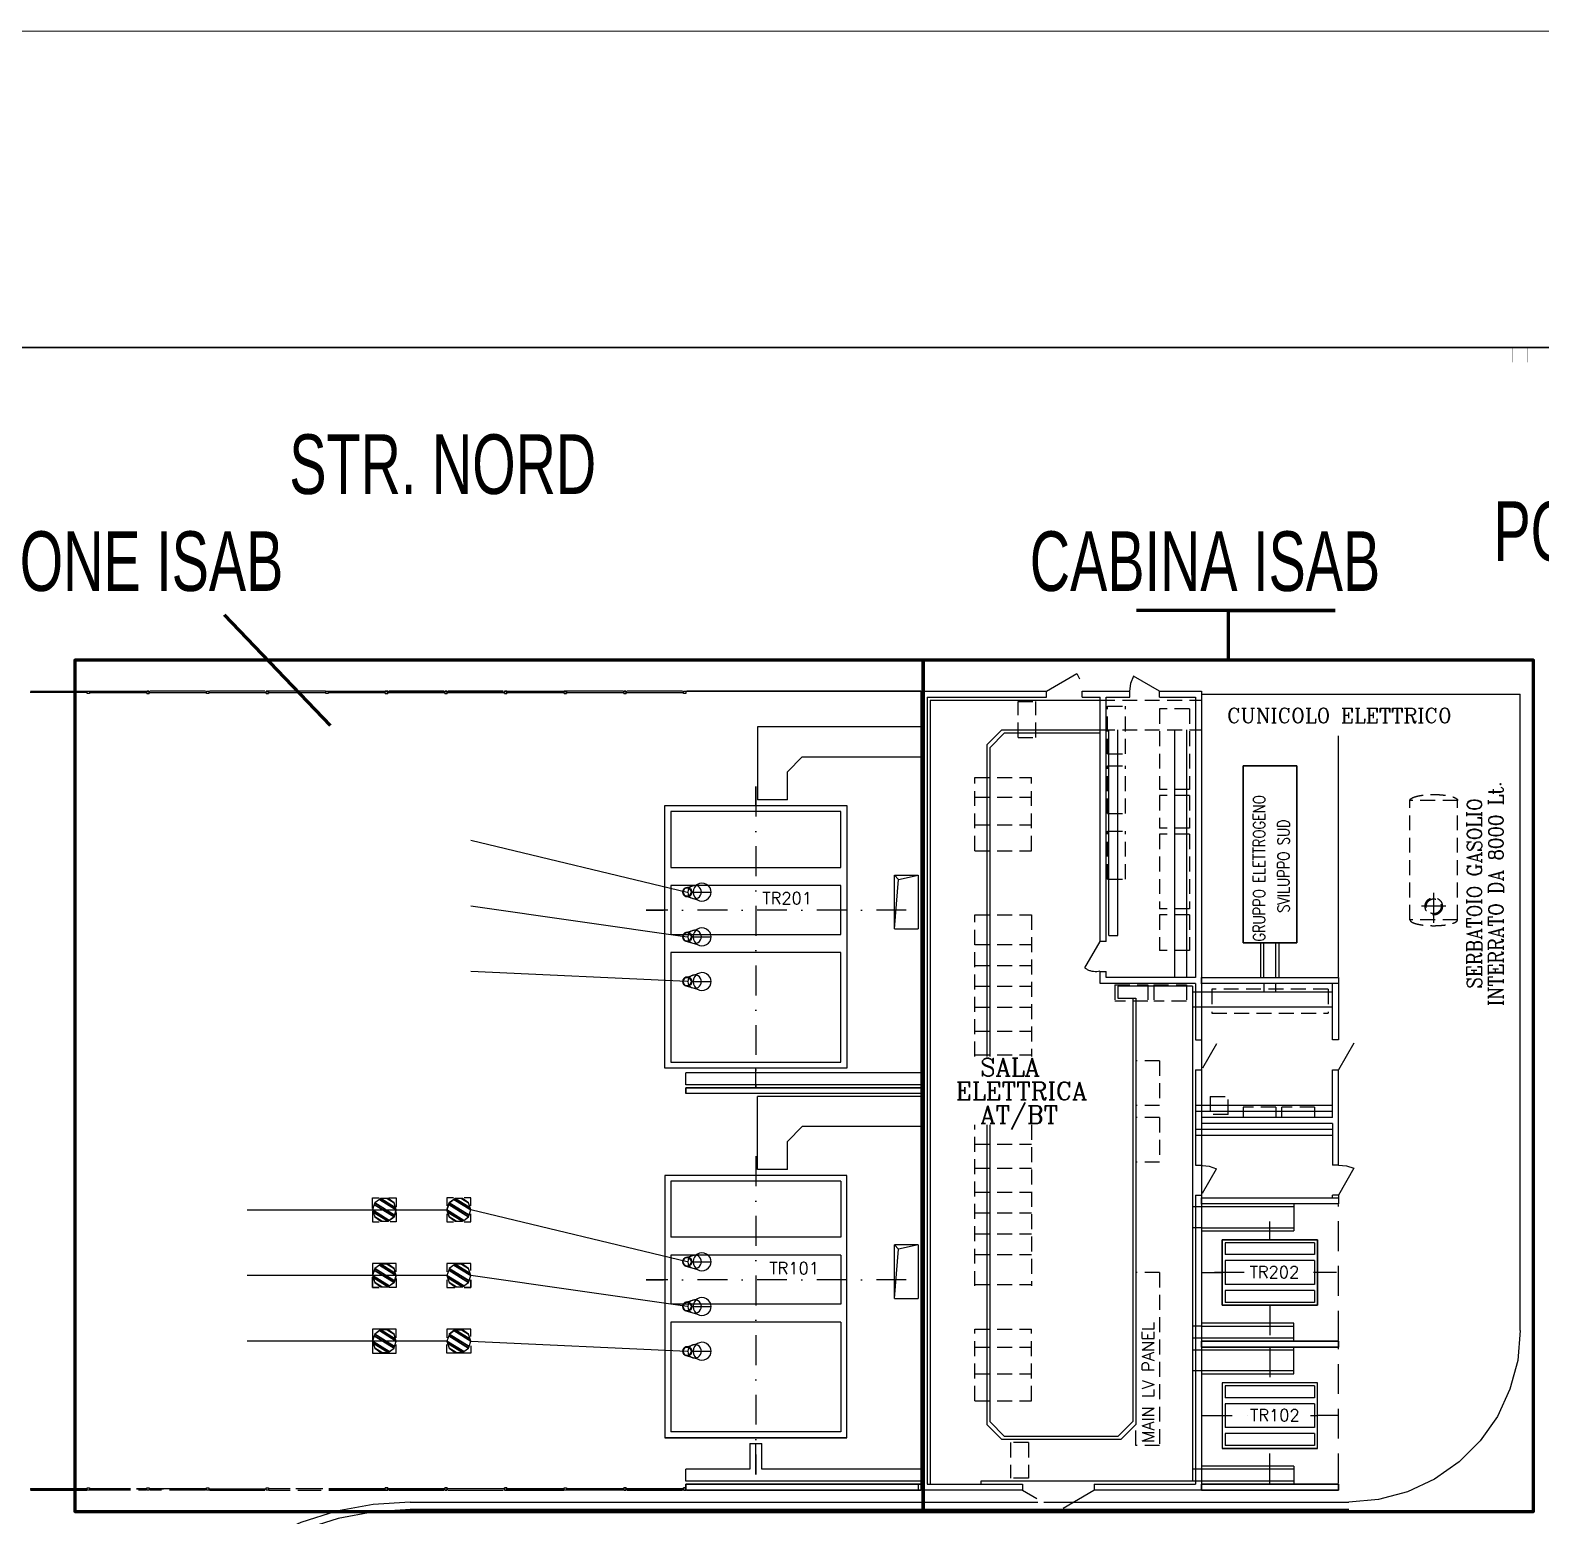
# Model space of a CAD drawing. Extents: x -57244 to 324435, y 15553 to 159369.
# Drawn here: x 49579 to 100261, y 109538 to 159369 of the extents above; entities that cross this region are included whole.
import ezdxf

# ---------------------------------------------------------------- set-up
doc = ezdxf.new("R2010")
doc.units = 0
doc.header["$LTSCALE"] = 2000
doc.header["$MEASUREMENT"] = 0
for name, pattern in [('DASHDOT', [1, 0.5, -0.25, 0, -0.25]), ('DASHED', [0.75, 0.5, -0.25]), ('HIDDEN', [0.375, 0.25, -0.125])]:
    doc.linetypes.add(name, pattern=pattern)
doc.layers.add('AREE PDL', color=7, linetype='CONTINUOUS', lineweight=100)
doc.layers.add('BASE', color=253, linetype='CONTINUOUS')
doc.layers.add('SCRITTE', color=7, linetype='CONTINUOUS')
doc.styles.add('ROMANC', font='ROMANC', dxfattribs={"height": 0.2})
doc.styles.add('TXT', font='TXT', dxfattribs={"height": 0.2})

msp = doc.modelspace()

# ---------------------------------------------------------------- linework, layer by layer
at = {"layer": 'AREE PDL'}
for p, q in [((93362, 139903), (86692, 139903)), ((89778, 138236), (89778, 139903)), ((89778, 139903), (93362, 139903)), ((56085, 139758), (59645, 136050))]:
    msp.add_line(p, q, dxfattribs=at)
at = {"layer": 'AREE PDL', "linetype": 'Continuous', "const_width": 50}
msp.add_lwpolyline([(18882, 148724), (183777, 148724)], dxfattribs=at)
at = {"layer": 'AREE PDL'}
for points in [[(79541, 109679), (79541, 138236), (51080, 138236), (51080, 109679)], [(79541, 138236), (79541, 109679), (100016, 109679), (100016, 138236)]]:
    msp.add_lwpolyline(points, close=True, dxfattribs=at)
at = {"layer": 'BASE', "linetype": 'Continuous'}
for p, q in [((324435, 159253), (-57013, 159369)), ((83680, 137202), (84699, 137791)), ((84699, 137791), (84780, 137609)), ((87466, 137202), (86595, 137705)), ((51493, 137158), (49573, 137158)), ((49586, 137198), (51484, 137198)), ((51484, 137158), (49586, 137158)), ((53493, 137158), (51573, 137158)), ((51575, 137198), (53473, 137198)), ((51575, 137158), (53473, 137158)), ((53573, 137158), (55493, 137158)), ((55462, 137198), (53609, 137198)), ((53609, 137158), (55462, 137158)), ((55573, 137158), (57493, 137158)), ((57450, 137198), (55597, 137198)), ((55597, 137158), (57450, 137158)), ((57573, 137158), (59493, 137158)), ((59484, 137198), (57586, 137198)), ((57586, 137158), (59484, 137158)), ((59573, 137158), (61493, 137158)), ((59574, 137198), (61473, 137198)), ((61473, 137158), (59574, 137158)), ((63493, 137158), (61573, 137158)), ((63461, 137198), (61608, 137198)), ((61608, 137158), (63461, 137158)), ((63573, 137158), (65493, 137158)), ((65450, 137198), (63597, 137198)), ((65450, 137158), (63597, 137158)), ((67493, 137158), (65573, 137158)), ((65585, 137198), (67484, 137198)), ((65585, 137158), (67484, 137158)), ((67573, 137158), (69493, 137158)), ((69472, 137198), (67574, 137198)), ((67574, 137158), (69472, 137158)), ((69573, 137158), (71493, 137158)), ((71461, 137198), (69608, 137198)), ((69608, 137158), (71461, 137158)), ((79461, 137198), (71596, 137198)), ((71596, 137198), (79461, 137198)), ((79473, 136998), (79473, 123898)), ((79673, 136998), (79673, 110598)), ((79673, 136998), (83672, 136998)), ((79773, 136898), (85473, 136898)), ((79773, 136898), (79773, 110608)), ((83672, 136998), (83672, 137198)), ((84873, 137198), (86455, 137198)), ((84873, 136998), (84873, 137198)), ((84873, 136998), (85473, 136998)), ((85473, 128798), (85473, 136998)), ((85673, 136998), (86473, 136998)), ((85673, 128798), (85673, 136998)), ((86473, 136998), (86473, 137198)), ((87473, 136998), (87473, 137198)), ((87473, 136998), (88673, 136998)), ((88673, 136998), (88673, 127598)), ((88906, 137098), (99573, 137098)), ((99573, 115748), (99573, 137098)), ((79461, 135998), (73983, 135998)), ((73983, 135998), (73983, 133558)), ((82173, 135898), (81673, 135398)), ((82173, 135898), (85473, 135898)), ((85773, 128998), (85773, 135898)), ((86073, 128998), (86073, 135898)), ((87973, 135898), (87973, 127598)), ((88373, 135898), (88373, 127598)), ((81673, 135398), (81673, 124945)), ((82273, 135798), (81773, 135298)), ((82273, 135798), (85473, 135798)), ((93473, 127620), (93473, 135698)), ((75483, 134998), (74983, 134498)), ((75483, 134998), (79461, 134998)), ((81773, 135298), (81773, 124945)), ((74983, 133558), (74983, 134498)), ((74983, 133558), (73983, 133558)), ((76773, 133158), (71073, 133158)), ((71073, 133158), (71073, 131283)), ((71073, 133158), (71073, 131283)), ((76773, 131283), (76773, 133158)), ((64365, 132197), (71623, 130458)), ((71073, 131283), (76773, 131283)), ((78714, 130886), (78573, 131028)), ((78573, 131028), (79373, 131028)), ((78573, 129228), (78573, 131028)), ((78573, 129228), (78714, 130886)), ((78714, 130886), (79373, 131028)), ((79373, 131028), (79373, 129228)), ((76773, 130683), (71073, 130683)), ((71073, 130683), (71073, 129033)), ((71073, 130683), (71073, 129033)), ((76773, 129033), (76773, 130683)), ((64365, 129997), (71623, 128958)), ((71073, 129033), (76773, 129033)), ((78573, 129228), (79373, 129228)), ((84964, 127917), (85473, 128798)), ((85673, 128798), (85473, 128798)), ((85773, 128998), (86073, 128998)), ((90873, 127620), (90873, 128755)), ((90973, 127620), (90973, 128755)), ((91373, 127620), (91373, 128755)), ((91473, 128755), (91473, 127620)), ((76773, 128433), (71073, 128433)), ((71073, 128433), (71073, 124758)), ((71073, 128433), (71073, 124758)), ((76773, 124758), (76773, 128433)), ((71623, 127458), (64365, 127798)), ((85473, 127798), (85673, 127798)), ((85473, 127398), (85473, 127798)), ((85673, 127598), (85673, 127798)), ((88673, 127398), (85474, 127398)), ((88673, 127598), (85673, 127598)), ((86073, 127298), (86073, 126898)), ((88573, 127298), (86073, 127298)), ((88573, 127298), (88573, 110698)), ((88673, 127398), (88673, 125498)), ((88873, 127598), (88873, 127398)), ((93273, 125498), (93273, 127395)), ((93473, 127395), (93473, 125498)), ((86073, 126898), (86673, 126898)), ((86573, 126898), (86573, 112698)), ((86673, 126898), (86673, 112598)), ((93273, 127098), (88906, 127098)), ((93273, 126598), (88906, 126598)), ((88673, 125498), (88873, 125498)), ((89376, 125369), (88906, 124556)), ((93473, 125498), (93273, 125498)), ((93991, 125396), (93473, 124498)), ((71073, 124758), (76773, 124758)), ((79461, 124398), (71573, 124398)), ((71573, 123998), (71573, 124398)), ((71573, 123998), (71573, 124398)), ((88673, 124498), (88673, 121298)), ((88673, 124498), (88873, 124498)), ((93273, 122898), (93273, 124498)), ((93273, 124498), (93473, 124498)), ((93473, 121298), (93473, 124498)), ((79461, 123998), (71573, 123998)), ((79461, 123898), (71573, 123898)), ((71573, 123898), (71573, 123698)), ((71573, 123898), (71573, 123698)), ((79461, 123698), (71573, 123698)), ((79473, 123698), (79473, 110598)), ((79461, 123598), (73983, 123598)), ((73983, 121158), (73983, 123598)), ((93273, 123298), (88906, 123298)), ((81673, 122654), (81673, 112598)), ((81773, 122654), (81773, 112698)), ((93273, 123098), (88906, 123098)), ((93273, 122898), (88906, 122898)), ((93273, 122698), (88906, 122698)), ((93273, 122698), (93273, 121298)), ((75483, 122598), (74983, 122098)), ((79461, 122598), (75483, 122598)), ((93273, 122498), (88906, 122498)), ((93273, 122298), (88906, 122298)), ((74983, 121158), (74983, 122098)), ((74983, 121158), (73983, 121158)), ((88673, 121298), (88873, 121298)), ((88906, 120356), (89381, 121178)), ((93473, 121298), (93273, 121298)), ((93993, 121198), (93473, 120298)), ((76973, 120958), (70873, 120958)), ((70873, 120958), (70873, 112158)), ((70873, 120958), (70873, 112158)), ((76773, 120758), (71073, 120758)), ((71073, 120758), (71073, 118883)), ((71073, 120758), (71073, 118883)), ((76773, 120758), (76773, 118883)), ((88673, 120298), (88873, 120298)), ((88673, 120298), (88673, 110598)), ((88873, 120198), (88873, 119998)), ((93473, 120298), (93273, 120298)), ((93273, 120208), (93273, 120298)), ((56861, 119798), (63561, 119798)), ((64285, 119563), (64361, 119798)), ((71623, 118058), (64365, 119797)), ((91973, 119898), (88906, 119898)), ((91973, 119982), (91973, 119098)), ((88906, 119198), (91973, 119198)), ((76773, 118883), (71073, 118883)), ((78573, 118628), (78714, 118486)), ((79373, 118628), (78573, 118628)), ((78573, 116828), (78573, 118628)), ((79373, 118628), (78714, 118486)), ((79373, 118628), (79373, 116828)), ((88906, 119098), (91973, 119098)), ((92773, 118798), (89573, 118798)), ((89573, 118798), (89573, 116598)), ((92673, 118698), (89673, 118698)), ((89673, 118698), (89673, 118298)), ((92673, 118698), (92673, 118298)), ((76773, 118283), (71073, 118283)), ((71073, 118283), (71073, 116633)), ((71073, 118283), (71073, 116633)), ((76773, 118283), (76773, 116633)), ((78573, 116828), (78714, 118486)), ((92673, 118298), (89673, 118298)), ((92673, 118098), (89673, 118098)), ((89673, 118098), (89673, 117298)), ((92673, 118098), (92673, 117298)), ((63561, 117598), (56861, 117598)), ((71623, 116558), (64365, 117597)), ((61138, 117363), (61338, 117217)), ((92673, 117298), (89673, 117298)), ((92673, 117098), (89673, 117098)), ((89673, 117098), (89673, 116698)), ((92673, 117098), (92673, 116698)), ((76773, 116633), (71073, 116633)), ((78573, 116828), (79373, 116828)), ((92773, 116598), (89573, 116598)), ((92673, 116698), (89673, 116698)), ((61338, 115778), (61138, 115633)), ((61785, 115633), (61585, 115778)), ((76773, 116033), (71073, 116033)), ((71073, 116033), (71073, 112358)), ((71073, 116033), (71073, 112358)), ((76773, 116033), (76773, 112358)), ((91973, 115998), (88906, 115998)), ((88906, 115898), (91973, 115898)), ((91973, 115418), (91973, 115998)), ((63561, 115398), (56861, 115398)), ((61585, 115017), (61785, 115163)), ((63638, 115163), (63838, 115017)), ((64365, 115398), (71623, 115058)), ((88873, 115398), (88873, 115198)), ((91973, 115498), (88906, 115498)), ((91973, 115098), (88906, 115098)), ((91973, 114298), (91973, 115192)), ((91973, 114398), (88906, 114398)), ((88906, 114298), (91973, 114298)), ((92773, 113998), (89573, 113998)), ((89573, 113998), (89573, 111798)), ((92673, 113898), (89673, 113898)), ((89673, 113898), (89673, 113498)), ((92673, 113898), (92673, 113498)), ((92673, 113498), (89673, 113498)), ((92673, 113298), (89673, 113298)), ((89673, 113298), (89673, 112498)), ((92673, 113298), (92673, 112498)), ((81673, 112598), (82173, 112098)), ((81773, 112698), (82273, 112198)), ((86573, 112698), (86073, 112198)), ((86673, 112598), (86173, 112098)), ((76973, 112158), (70873, 112158)), ((76773, 112358), (71073, 112358)), ((86173, 112098), (82173, 112098)), ((86073, 112198), (82273, 112198)), ((92673, 112498), (89673, 112498)), ((92673, 112298), (89673, 112298)), ((89673, 112298), (89673, 111898)), ((92673, 112298), (92673, 111898)), ((73723, 111958), (74123, 111958)), ((73723, 111958), (73723, 111098)), ((74123, 111098), (74123, 111958)), ((92773, 111798), (89573, 111798)), ((92673, 111898), (89673, 111898)), ((71573, 110698), (71573, 111098)), ((73723, 111098), (71573, 111098)), ((71573, 110698), (71573, 111098)), ((79461, 111098), (74123, 111098)), ((91973, 111198), (88906, 111198)), ((91973, 111098), (88906, 111098)), ((91973, 111198), (91973, 110627)), ((79461, 110698), (71573, 110698)), ((79461, 110598), (71573, 110598)), ((71573, 110598), (71573, 110491)), ((71573, 110598), (71573, 110491)), ((79673, 110598), (82873, 110598)), ((88573, 110698), (81473, 110698)), ((81473, 110698), (81473, 110598)), ((82873, 110598), (82873, 110398)), ((85273, 110598), (85273, 110398)), ((85273, 110598), (88673, 110598)), ((88873, 110598), (88873, 110398)), ((91973, 110698), (88906, 110698)), ((49573, 110438), (51493, 110438)), ((51484, 110438), (49586, 110438)), ((49586, 110398), (51484, 110398)), ((52947, 110438), (51573, 110438)), ((51575, 110438), (52947, 110438)), ((52947, 110398), (51575, 110398)), ((53145, 110438), (53473, 110438)), ((53493, 110438), (53145, 110438)), ((53473, 110398), (53207, 110398)), ((53573, 110438), (54049, 110438)), ((55462, 110438), (53609, 110438)), ((53987, 110398), (53609, 110398)), ((54247, 110438), (55493, 110438)), ((55462, 110398), (54247, 110398)), ((55573, 110438), (57493, 110438)), ((55597, 110438), (57450, 110438)), ((55597, 110398), (57450, 110398)), ((58298, 110438), (57573, 110438)), ((58298, 110438), (57586, 110438)), ((57586, 110398), (58298, 110398)), ((59401, 110438), (58496, 110438)), ((59401, 110438), (58496, 110438)), ((58559, 110398), (59338, 110398)), ((59598, 110438), (61493, 110438)), ((61473, 110438), (59598, 110438)), ((59598, 110398), (61473, 110398)), ((63493, 110438), (61573, 110438)), ((61608, 110438), (63461, 110438)), ((61608, 110398), (63461, 110398)), ((62330, 109998), (83385, 109998)), ((65493, 110438), (63573, 110438)), ((65450, 110438), (63597, 110438)), ((63597, 110398), (65450, 110398)), ((67493, 110438), (65573, 110438)), ((65585, 110438), (67484, 110438)), ((65585, 110398), (67484, 110398)), ((69493, 110438), (67573, 110438)), ((67574, 110438), (69472, 110438)), ((69472, 110398), (67574, 110398)), ((71493, 110438), (69573, 110438)), ((69608, 110438), (71461, 110438)), ((69608, 110398), (71461, 110398)), ((71596, 110398), (79461, 110398)), ((79461, 110398), (71596, 110398)), ((82873, 110398), (83356, 110119)), ((83590, 109998), (93823, 109998)), ((84235, 109799), (85268, 110395)), ((93823, 109748), (62330, 109748))]:
    msp.add_line(p, q, dxfattribs=at)
at = {"layer": 'BASE', "linetype": 'HIDDEN'}
for p, q in [((82723, 136848), (83323, 136848)), ((82723, 135648), (82723, 136848)), ((83323, 135648), (83323, 136848)), ((85473, 136898), (88873, 136898)), ((85723, 135098), (85723, 136698)), ((85723, 136698), (86323, 136698)), ((86323, 135098), (86323, 136698)), ((88473, 136602), (87473, 136602)), ((87473, 136602), (87473, 133898)), ((88473, 136602), (88473, 133898)), ((85473, 135898), (88873, 135898)), ((82723, 135648), (83323, 135648)), ((85723, 135098), (86323, 135098)), ((81273, 131848), (81273, 134308)), ((81273, 134308), (83173, 134308)), ((83173, 131848), (83173, 134308)), ((85723, 133098), (85723, 134698)), ((85723, 134698), (86323, 134698)), ((86323, 133098), (86323, 134698)), ((88473, 133898), (87473, 133898)), ((81273, 133648), (83173, 133648)), ((87473, 133698), (87473, 132598)), ((88473, 133698), (87473, 133698)), ((88473, 133698), (88473, 132598)), ((97469, 133532), (95869, 133532)), ((95869, 129532), (95869, 133532)), ((97469, 129532), (97469, 133532)), ((85723, 133098), (86323, 133098)), ((81273, 132719), (83173, 132719)), ((85723, 130898), (85723, 132498)), ((85723, 132498), (86323, 132498)), ((86323, 130898), (86323, 132498)), ((88473, 132598), (87473, 132598)), ((87473, 132398), (87473, 129898)), ((88473, 132398), (87473, 132398)), ((88473, 132398), (88473, 129898)), ((81273, 131848), (83173, 131848)), ((85723, 130898), (86323, 130898)), ((88473, 129898), (87473, 129898)), ((81273, 124945), (81273, 129698)), ((81273, 129698), (83173, 129698)), ((83173, 129698), (83173, 124945)), ((88473, 129698), (87473, 129698)), ((87473, 129698), (87473, 128498)), ((88473, 129698), (88473, 128498)), ((97469, 129532), (95869, 129532)), ((81273, 128698), (83173, 128698)), ((88473, 128498), (87473, 128498)), ((81273, 127998), (83173, 127998)), ((81273, 127298), (83173, 127298)), ((85973, 127348), (87073, 127348)), ((85973, 127348), (85973, 126798)), ((87073, 127348), (87073, 126798)), ((87273, 127348), (88373, 127348)), ((87273, 127348), (87273, 126798)), ((88373, 127348), (88373, 126798)), ((90973, 127395), (90973, 127098)), ((91373, 127098), (91373, 127395)), ((87073, 126798), (85973, 126798)), ((88373, 126798), (87273, 126798)), ((88873, 127098), (88573, 127098)), ((93123, 127198), (89223, 127198)), ((89223, 127198), (89223, 126398)), ((93123, 127198), (93123, 126398)), ((81273, 126598), (83173, 126598)), ((88873, 126598), (88573, 126598)), ((89223, 126398), (93123, 126398)), ((81273, 125798), (83173, 125798)), ((81273, 124998), (83173, 124998)), ((87473, 124798), (86673, 124798)), ((87473, 124798), (87473, 123298)), ((87473, 123298), (86673, 123298)), ((88873, 123298), (88673, 123298)), ((89173, 123598), (89773, 123598)), ((89173, 123598), (89173, 122998)), ((89773, 122998), (89773, 123598)), ((91373, 123248), (90273, 123248)), ((90273, 123248), (90273, 122898)), ((91373, 123248), (91373, 122898)), ((92673, 123248), (91573, 123248)), ((91573, 122898), (91573, 123248)), ((92673, 123248), (92673, 122898)), ((81273, 117248), (81273, 122654)), ((83173, 122654), (83173, 117248)), ((87473, 122898), (86673, 122898)), ((87473, 122898), (87473, 121398)), ((88873, 123098), (88673, 123098)), ((89773, 122998), (89173, 122998)), ((88873, 122498), (88673, 122498)), ((88873, 122298), (88673, 122298)), ((81273, 121998), (83173, 121998)), ((81273, 121198), (83173, 121198)), ((87473, 121398), (86673, 121398)), ((81273, 120398), (83173, 120398)), ((81273, 119698), (83173, 119698)), ((88873, 119898), (88573, 119898)), ((88873, 119198), (88573, 119198)), ((81273, 118998), (83173, 118998)), ((81273, 118298), (83173, 118298)), ((87473, 117698), (86673, 117698)), ((87473, 117698), (87473, 111898)), ((81273, 117298), (83173, 117298)), ((81273, 113398), (81273, 115798)), ((81273, 115798), (83173, 115798)), ((83173, 113398), (83173, 115798)), ((88873, 115898), (88573, 115898)), ((81273, 115198), (83173, 115198)), ((88873, 115498), (88573, 115498)), ((88873, 115098), (88573, 115098)), ((81273, 114298), (83173, 114298)), ((88873, 114398), (88573, 114398)), ((81273, 113398), (83173, 113398)), ((86673, 111898), (86673, 112598)), ((83073, 111998), (82473, 111998)), ((82473, 111998), (82473, 110798)), ((83073, 111998), (83073, 110798)), ((87473, 111898), (86673, 111898)), ((88873, 111098), (88573, 111098)), ((79373, 110608), (79373, 110395)), ((83073, 110798), (82473, 110798)), ((88873, 110698), (88573, 110698))]:
    msp.add_line(p, q, dxfattribs=at)
at = {"layer": 'BASE', "linetype": 'DASHDOT'}
for p, q in [((73923, 133996), (73923, 123890)), ((73923, 133360), (73923, 133996)), ((96669, 129430), (96669, 130534)), ((78969, 129858), (70246, 129858)), ((70246, 129858), (70828, 129858)), ((78969, 129858), (76975, 129858)), ((97075, 129982), (96263, 129982)), ((73923, 123890), (73923, 124547)), ((73923, 121596), (73923, 110924)), ((73923, 121596), (73923, 120977)), ((91173, 118807), (91173, 119407)), ((90311, 117698), (88876, 117698)), ((88906, 117698), (89539, 117698)), ((93406, 117698), (92635, 117698)), ((93406, 117698), (92793, 117698)), ((78969, 117458), (70246, 117458)), ((70246, 117458), (70828, 117458)), ((78969, 117458), (76975, 117458)), ((91173, 116593), (91173, 115418)), ((91173, 115192), (91173, 114017)), ((88906, 112898), (90410, 112898)), ((92535, 112898), (92768, 112898)), ((93473, 112898), (92793, 112898)), ((73923, 110924), (73923, 112118)), ((91173, 110627), (91173, 111757))]:
    msp.add_line(p, q, dxfattribs=at)
at = {"layer": 'BASE', "linetype": 'DASHED'}
for p, q in [((93473, 120298), (93473, 120208)), ((93473, 115418), (93473, 119982)), ((93473, 110627), (93473, 115192))]:
    msp.add_line(p, q, dxfattribs=at)
at = {"layer": 'BASE', "linetype": 'Continuous'}
for points, format in [([(99323, 148724, 10, 10, 0), (99323, 148224, 10, 10, 0)], "xyseb"), ([(85471, 127807, -0.047849), (85365, 127789, -0.047856), (85257, 127791, -0.047845), (85152, 127814, -0.047818), (85053, 127856, -0.047779), (84964, 127917, -0.047779)], "xyb")]:
    msp.add_lwpolyline(points, format=format, dxfattribs=at)
at = {"layer": 'BASE', "linetype": 'Continuous', "const_width": 10}
msp.add_lwpolyline([(99823, 148724), (99823, 148224)], dxfattribs=at)
at = {"layer": 'BASE', "linetype": 'Continuous'}
for points in [[(86595, 137705), (86494, 137460), (86459, 137202)], [(51493, 137198), (51573, 137198), (51573, 137118), (51493, 137118)], [(53493, 137118), (53573, 137118), (53573, 137198), (53493, 137198)], [(55493, 137198), (55573, 137198), (55573, 137118), (55493, 137118)], [(57493, 137118), (57573, 137118), (57573, 137198), (57493, 137198)], [(59493, 137198), (59573, 137198), (59573, 137118), (59493, 137118)], [(61493, 137118), (61573, 137118), (61573, 137198), (61493, 137198)], [(63493, 137118), (63573, 137118), (63573, 137198), (63493, 137198)], [(65493, 137118), (65573, 137118), (65573, 137198), (65493, 137198)], [(67493, 137118), (67573, 137118), (67573, 137198), (67493, 137198)], [(69493, 137118), (69573, 137118), (69573, 137198), (69493, 137198)], [(71493, 137198), (71573, 137198), (71573, 137118), (71493, 137118)], [(82872, 110398), (79473, 110398), (79473, 137198), (83663, 137198)], [(87473, 137198), (88873, 137198), (88873, 110398), (85274, 110398)], [(72423, 130458), (72423, 130458), (72423, 130458), (72415, 130526), (72388, 130598), (72340, 130665), (72273, 130718), (72193, 130749), (72111, 130758), (72036, 130745), (71973, 130718), (71973, 130718), (71973, 130718), (71973, 130718), (71917, 130677), (71869, 130618), (71835, 130543), (71823, 130458), (71835, 130373), (71869, 130298), (71917, 130239), (71973, 130198), (71973, 130198), (71973, 130198), (71973, 130198), (72036, 130171), (72111, 130158), (72193, 130166), (72273, 130198), (72340, 130251), (72388, 130318), (72415, 130389), (72423, 130458), (72423, 130458), (72423, 130458)], [(71773, 130458), (71773, 130458), (71773, 130458), (71769, 130492), (71755, 130528), (71731, 130561), (71698, 130588), (71658, 130604), (71617, 130608), (71579, 130601), (71548, 130588), (71548, 130588), (71548, 130588), (71548, 130588), (71520, 130567), (71496, 130538), (71479, 130500), (71473, 130458), (71479, 130415), (71496, 130378), (71520, 130349), (71548, 130328), (71548, 130328), (71548, 130328), (71548, 130328), (71579, 130314), (71617, 130308), (71658, 130312), (71698, 130328), (71731, 130354), (71755, 130388), (71769, 130424), (71773, 130458), (71773, 130458), (71773, 130458)], [(71548, 130588), (71973, 130718)], [(71548, 130328), (71973, 130198)], [(72098, 130458), (72098, 130458), (72098, 130458), (72092, 130509), (72072, 130563), (72036, 130613), (71985, 130653), (71926, 130677), (71864, 130683), (71808, 130673), (71760, 130653), (71760, 130653), (71760, 130653), (71760, 130653), (71719, 130622), (71682, 130578), (71657, 130521), (71648, 130458), (71657, 130394), (71682, 130338), (71719, 130294), (71760, 130263), (71760, 130263), (71760, 130263), (71760, 130263), (71808, 130242), (71864, 130233), (71926, 130239), (71985, 130263), (72036, 130303), (72072, 130353), (72092, 130406), (72098, 130458), (72098, 130458), (72098, 130458)], [(71773, 130458), (72423, 130458)], [(72423, 128958), (72423, 128958), (72423, 128958), (72415, 129026), (72388, 129098), (72340, 129165), (72273, 129218), (72193, 129249), (72111, 129258), (72036, 129245), (71973, 129218), (71973, 129218), (71973, 129218), (71973, 129218), (71917, 129177), (71869, 129118), (71835, 129043), (71823, 128958), (71835, 128873), (71869, 128798), (71917, 128739), (71973, 128698), (71973, 128698), (71973, 128698), (71973, 128698), (72036, 128671), (72111, 128658), (72193, 128666), (72273, 128698), (72340, 128751), (72388, 128818), (72415, 128889), (72423, 128958), (72423, 128958), (72423, 128958)], [(71773, 128958), (71773, 128958), (71773, 128958), (71769, 128992), (71755, 129028), (71731, 129061), (71698, 129088), (71658, 129104), (71617, 129108), (71579, 129101), (71548, 129088), (71548, 129088), (71548, 129088), (71548, 129088), (71520, 129067), (71496, 129038), (71479, 129000), (71473, 128958), (71479, 128915), (71496, 128878), (71520, 128849), (71548, 128828), (71548, 128828), (71548, 128828), (71548, 128828), (71579, 128814), (71617, 128808), (71658, 128812), (71698, 128828), (71731, 128854), (71755, 128888), (71769, 128924), (71773, 128958), (71773, 128958), (71773, 128958)], [(71548, 129088), (71973, 129218)], [(71548, 128828), (71973, 128698)], [(72098, 128958), (72098, 128958), (72098, 128958), (72092, 129009), (72072, 129063), (72036, 129113), (71985, 129153), (71926, 129177), (71864, 129183), (71808, 129173), (71760, 129153), (71760, 129153), (71760, 129153), (71760, 129153), (71719, 129122), (71682, 129078), (71657, 129021), (71648, 128958), (71657, 128894), (71682, 128838), (71719, 128794), (71760, 128763), (71760, 128763), (71760, 128763), (71760, 128763), (71808, 128742), (71864, 128733), (71926, 128739), (71985, 128763), (72036, 128803), (72072, 128853), (72092, 128906), (72098, 128958), (72098, 128958), (72098, 128958)], [(71773, 128958), (72423, 128958)], [(71548, 127588), (71973, 127718)], [(72423, 127458), (72423, 127458), (72423, 127458), (72415, 127526), (72388, 127598), (72340, 127665), (72273, 127718), (72193, 127749), (72111, 127758), (72036, 127745), (71973, 127718), (71973, 127718), (71973, 127718), (71973, 127718), (71917, 127677), (71869, 127618), (71835, 127543), (71823, 127458), (71835, 127373), (71869, 127298), (71917, 127239), (71973, 127198), (71973, 127198), (71973, 127198), (71973, 127198), (72036, 127171), (72111, 127158), (72193, 127166), (72273, 127198), (72340, 127251), (72388, 127318), (72415, 127389), (72423, 127458), (72423, 127458), (72423, 127458)], [(71773, 127458), (71773, 127458), (71773, 127458), (71769, 127492), (71755, 127528), (71731, 127561), (71698, 127588), (71658, 127604), (71617, 127608), (71579, 127601), (71548, 127588), (71548, 127588), (71548, 127588), (71548, 127588), (71520, 127567), (71496, 127538), (71479, 127500), (71473, 127458), (71479, 127415), (71496, 127378), (71520, 127349), (71548, 127328), (71548, 127328), (71548, 127328), (71548, 127328), (71579, 127314), (71617, 127308), (71658, 127312), (71698, 127328), (71731, 127354), (71755, 127388), (71769, 127424), (71773, 127458), (71773, 127458), (71773, 127458)], [(71548, 127328), (71973, 127198)], [(72098, 127458), (72098, 127458), (72098, 127458), (72092, 127509), (72072, 127563), (72036, 127613), (71985, 127653), (71926, 127677), (71864, 127683), (71808, 127673), (71760, 127653), (71760, 127653), (71760, 127653), (71760, 127653), (71719, 127622), (71682, 127578), (71657, 127521), (71648, 127458), (71657, 127394), (71682, 127338), (71719, 127294), (71760, 127263), (71760, 127263), (71760, 127263), (71760, 127263), (71808, 127242), (71864, 127233), (71926, 127239), (71985, 127263), (72036, 127303), (72072, 127353), (72092, 127406), (72098, 127458), (72098, 127458), (72098, 127458)], [(71773, 127458), (72423, 127458)], [(79461, 123698), (71573, 123698), (71573, 123898), (79461, 123898)], [(88906, 121293), (89133, 121262), (89381, 121178)], [(93473, 121298), (93737, 121273), (93993, 121198)], [(61061, 119847), (61061, 120198), (61292, 120198)], [(61608, 120198), (61861, 120198), (61861, 119892)], [(63778, 120198), (63561, 120198), (63561, 119937)], [(63638, 119563), (63561, 119798), (63638, 120033), (63838, 120178)], [(64361, 119937), (64361, 120198), (64139, 120198)], [(61061, 119756), (61061, 119398), (61292, 119398)], [(61861, 119798), (61785, 119563), (61585, 119417)], [(61861, 119711), (61861, 119398), (61653, 119398)], [(63561, 119666), (63561, 119398), (63778, 119398)], [(64139, 119398), (64361, 119398), (64361, 119666)], [(71773, 118058), (71773, 118058), (71773, 118058), (71769, 118092), (71755, 118128), (71731, 118161), (71698, 118188), (71658, 118204), (71617, 118208), (71579, 118201), (71548, 118188), (71548, 118188), (71548, 118188), (71548, 118188), (71520, 118167), (71496, 118138), (71479, 118100), (71473, 118058), (71479, 118015), (71496, 117978), (71520, 117949), (71548, 117928), (71548, 117928), (71548, 117928), (71548, 117928), (71579, 117914), (71617, 117908), (71658, 117912), (71698, 117928), (71731, 117954), (71755, 117988), (71769, 118024), (71773, 118058), (71773, 118058), (71773, 118058)], [(71548, 118188), (71973, 118318)], [(72098, 118058), (72098, 118058), (72098, 118058), (72092, 118109), (72072, 118163), (72036, 118213), (71985, 118253), (71926, 118277), (71864, 118283), (71808, 118273), (71760, 118253), (71760, 118253), (71760, 118253), (71760, 118253), (71719, 118222), (71682, 118178), (71657, 118121), (71648, 118058), (71657, 117994), (71682, 117938), (71719, 117894), (71760, 117863), (71760, 117863), (71760, 117863), (71760, 117863), (71808, 117842), (71864, 117833), (71926, 117839), (71985, 117863), (72036, 117903), (72072, 117953), (72092, 118006), (72098, 118058), (72098, 118058), (72098, 118058)], [(72423, 118058), (72423, 118058), (72423, 118058), (72415, 118126), (72388, 118198), (72340, 118265), (72273, 118318), (72193, 118349), (72111, 118358), (72036, 118345), (71973, 118318), (71973, 118318), (71973, 118318), (71973, 118318), (71917, 118277), (71869, 118218), (71835, 118143), (71823, 118058), (71835, 117973), (71869, 117898), (71917, 117839), (71973, 117798), (71973, 117798), (71973, 117798), (71973, 117798), (72036, 117771), (72111, 117758), (72193, 117766), (72273, 117798), (72340, 117851), (72388, 117918), (72415, 117989), (72423, 118058), (72423, 118058), (72423, 118058)], [(61861, 117723), (61861, 117998), (61061, 117998), (61061, 117632)], [(61861, 117723), (61861, 117998), (61061, 117998), (61061, 117632)], [(61338, 117978), (61138, 117833), (61061, 117598)], [(61861, 117598), (61785, 117363), (61585, 117217)], [(64361, 117768), (64361, 117998), (63561, 117998), (63561, 117723)], [(64361, 117768), (64361, 117998), (63561, 117998), (63561, 117723)], [(63561, 117598), (63638, 117363), (63838, 117217)], [(64285, 117833), (64085, 117978), (63838, 117978), (63638, 117833)], [(64085, 117217), (64285, 117363), (64361, 117598)], [(71548, 117928), (71973, 117798)], [(71773, 118058), (72423, 118058)], [(61292, 117198), (61061, 117198), (61061, 117542)], [(61061, 117542), (61061, 117198), (61292, 117198)], [(61861, 117497), (61861, 117198), (61608, 117198)], [(61861, 117497), (61861, 117198), (61608, 117198)], [(63561, 117451), (63561, 117198), (63823, 117198)], [(63561, 117451), (63561, 117198), (63823, 117198)], [(64361, 117451), (64361, 117198), (64139, 117198)], [(64139, 117198), (64361, 117198), (64361, 117451)], [(71773, 116558), (71773, 116558), (71773, 116558), (71769, 116592), (71755, 116628), (71731, 116661), (71698, 116688), (71658, 116704), (71617, 116708), (71579, 116701), (71548, 116688), (71548, 116688), (71548, 116688), (71548, 116688), (71520, 116667), (71496, 116638), (71479, 116600), (71473, 116558), (71479, 116515), (71496, 116478), (71520, 116449), (71548, 116428), (71548, 116428), (71548, 116428), (71548, 116428), (71579, 116414), (71617, 116408), (71658, 116412), (71698, 116428), (71731, 116454), (71755, 116488), (71769, 116524), (71773, 116558), (71773, 116558), (71773, 116558)], [(71548, 116688), (71973, 116818)], [(72098, 116558), (72098, 116558), (72098, 116558), (72092, 116609), (72072, 116663), (72036, 116713), (71985, 116753), (71926, 116777), (71864, 116783), (71808, 116773), (71760, 116753), (71760, 116753), (71760, 116753), (71760, 116753), (71719, 116722), (71682, 116678), (71657, 116621), (71648, 116558), (71657, 116494), (71682, 116438), (71719, 116394), (71760, 116363), (71760, 116363), (71760, 116363), (71760, 116363), (71808, 116342), (71864, 116333), (71926, 116339), (71985, 116363), (72036, 116403), (72072, 116453), (72092, 116506), (72098, 116558), (72098, 116558), (72098, 116558)], [(72423, 116558), (72423, 116558), (72423, 116558), (72415, 116626), (72388, 116698), (72340, 116765), (72273, 116818), (72193, 116849), (72111, 116858), (72036, 116845), (71973, 116818), (71973, 116818), (71973, 116818), (71973, 116818), (71917, 116777), (71869, 116718), (71835, 116643), (71823, 116558), (71835, 116473), (71869, 116398), (71917, 116339), (71973, 116298), (71973, 116298), (71973, 116298), (71973, 116298), (72036, 116271), (72111, 116258), (72193, 116266), (72273, 116298), (72340, 116351), (72388, 116418), (72415, 116489), (72423, 116558), (72423, 116558), (72423, 116558)], [(71548, 116428), (71973, 116298)], [(71773, 116558), (72423, 116558)], [(61861, 115508), (61861, 115798), (61061, 115798), (61061, 114998), (61861, 114998), (61861, 115282)], [(64361, 115553), (64361, 115798), (63561, 115798), (63561, 115508)], [(63638, 115633), (63838, 115778), (64085, 115778), (64285, 115633)], [(99573, 115748), (99486, 114749), (99226, 113781), (98803, 112873), (98228, 112052), (97519, 111343), (96698, 110768), (95789, 110345), (94821, 110085), (93823, 109998)], [(64361, 115237), (64361, 114998), (63561, 114998), (63561, 115282)], [(71773, 115058), (71773, 115058), (71773, 115058), (71769, 115092), (71755, 115128), (71731, 115161), (71698, 115188), (71658, 115204), (71617, 115208), (71579, 115201), (71548, 115188), (71548, 115188), (71548, 115188), (71548, 115188), (71520, 115167), (71496, 115138), (71479, 115100), (71473, 115058), (71479, 115015), (71496, 114978), (71520, 114949), (71548, 114928), (71548, 114928), (71548, 114928), (71548, 114928), (71579, 114914), (71617, 114908), (71658, 114912), (71698, 114928), (71731, 114954), (71755, 114988), (71769, 115024), (71773, 115058), (71773, 115058), (71773, 115058)], [(71548, 115188), (71973, 115318)], [(72098, 115058), (72098, 115058), (72098, 115058), (72092, 115109), (72072, 115163), (72036, 115213), (71985, 115253), (71926, 115277), (71864, 115283), (71808, 115273), (71760, 115253), (71760, 115253), (71760, 115253), (71760, 115253), (71719, 115222), (71682, 115178), (71657, 115121), (71648, 115058), (71657, 114994), (71682, 114938), (71719, 114894), (71760, 114863), (71760, 114863), (71760, 114863), (71760, 114863), (71808, 114842), (71864, 114833), (71926, 114839), (71985, 114863), (72036, 114903), (72072, 114953), (72092, 115006), (72098, 115058), (72098, 115058), (72098, 115058)], [(71773, 115058), (72423, 115058)], [(72423, 115058), (72423, 115058), (72423, 115058), (72415, 115126), (72388, 115198), (72340, 115265), (72273, 115318), (72193, 115349), (72111, 115358), (72036, 115345), (71973, 115318), (71973, 115318), (71973, 115318), (71973, 115318), (71917, 115277), (71869, 115218), (71835, 115143), (71823, 115058), (71835, 114973), (71869, 114898), (71917, 114839), (71973, 114798), (71973, 114798), (71973, 114798), (71973, 114798), (72036, 114771), (72111, 114758), (72193, 114766), (72273, 114798), (72340, 114851), (72388, 114918), (72415, 114989), (72423, 115058), (72423, 115058), (72423, 115058)], [(71548, 114928), (71973, 114798)], [(79461, 110598), (71573, 110598), (71573, 110491)], [(51493, 110478), (51573, 110478), (51573, 110398), (51493, 110398)], [(53493, 110478), (53573, 110478), (53573, 110398), (53493, 110398)], [(55493, 110478), (55573, 110478), (55573, 110398), (55493, 110398)], [(62330, 109998), (61081, 109922), (59850, 109693), (58657, 109317), (57518, 108798), (56451, 108145)], [(57493, 110478), (57573, 110478), (57573, 110398), (57493, 110398)], [(61493, 110398), (61573, 110398), (61573, 110478), (61493, 110478)], [(63493, 110398), (63573, 110398), (63573, 110478), (63493, 110478)], [(65493, 110398), (65573, 110398), (65573, 110478), (65493, 110478)], [(67493, 110478), (67573, 110478), (67573, 110398), (67493, 110398)], [(69493, 110398), (69573, 110398), (69573, 110478), (69493, 110478)], [(71493, 110398), (71573, 110398), (71573, 110478), (71493, 110478)], [(62345, 109748), (61111, 109673), (59911, 109450), (58746, 109083), (57636, 108577), (56582, 107931)]]:
    msp.add_lwpolyline(points, dxfattribs=at)
for points in [[(51493, 137118), (51493, 137198), (51573, 137198), (51573, 137118)], [(53573, 137198), (53573, 137118), (53493, 137118), (53493, 137198)], [(55493, 137118), (55493, 137198), (55573, 137198), (55573, 137118)], [(57573, 137198), (57573, 137118), (57493, 137118), (57493, 137198)], [(59493, 137118), (59493, 137198), (59573, 137198), (59573, 137118)], [(61573, 137198), (61573, 137118), (61493, 137118), (61493, 137198)], [(63573, 137198), (63573, 137118), (63493, 137118), (63493, 137198)], [(65573, 137198), (65573, 137118), (65493, 137118), (65493, 137198)], [(67573, 137198), (67573, 137118), (67493, 137118), (67493, 137198)], [(69573, 137198), (69573, 137118), (69493, 137118), (69493, 137198)], [(71493, 137118), (71493, 137198), (71573, 137198), (71573, 137118)], [(92073, 134698), (92073, 128755), (90273, 128755), (90273, 134698)], [(90273, 128755), (92073, 128755), (92073, 134698), (90273, 134698)], [(70873, 124558), (70873, 133358), (76973, 133358), (76973, 124558)], [(70873, 124558), (70873, 133358), (76973, 133358), (76973, 124558)], [(88873, 127598), (93473, 127598), (93473, 127398), (88873, 127398)], [(93473, 127398), (88873, 127398), (88873, 127598), (93473, 127598)], [(79473, 123898), (79473, 123698), (71573, 123698), (71573, 123898)], [(70873, 120958), (70873, 112158), (76973, 112158), (76973, 120958)], [(88873, 120198), (93473, 120198), (93473, 119998), (88873, 119998)], [(92773, 116598), (92773, 118798), (89573, 118798), (89573, 116598)], [(89573, 116598), (89573, 118798), (92773, 118798), (92773, 116598)], [(88873, 115398), (88873, 115198), (93473, 115198), (93473, 115398)], [(88873, 115398), (93473, 115398), (93473, 115198), (88873, 115198)], [(89573, 111798), (92773, 111798), (92773, 113998), (89573, 113998)], [(71573, 110598), (79473, 110598), (79473, 110398), (71573, 110398)], [(88873, 110398), (88873, 110598), (93473, 110598), (93473, 110398)], [(88873, 110598), (88873, 110398), (93473, 110398), (93473, 110598)], [(51493, 110398), (51493, 110478), (51573, 110478), (51573, 110398)], [(53493, 110398), (53493, 110478), (53573, 110478), (53573, 110398)], [(55493, 110398), (55493, 110478), (55573, 110478), (55573, 110398)], [(57493, 110398), (57493, 110478), (57573, 110478), (57573, 110398)], [(61573, 110478), (61573, 110398), (61493, 110398), (61493, 110478)], [(63573, 110478), (63573, 110398), (63493, 110398), (63493, 110478)], [(65573, 110478), (65573, 110398), (65493, 110398), (65493, 110478)], [(67493, 110398), (67493, 110478), (67573, 110478), (67573, 110398)], [(69573, 110478), (69573, 110398), (69493, 110398), (69493, 110478)], [(71573, 110478), (71573, 110398), (71493, 110398), (71493, 110478)]]:
    msp.add_lwpolyline(points, close=True, dxfattribs=at)
for centre in [(71623, 130458), (71623, 128958), (71623, 127458), (71623, 118058), (71623, 116558), (71623, 115058)]:
    msp.add_circle(centre, 150, dxfattribs=at)
at = {"layer": 'BASE', "linetype": 'HIDDEN'}
for radius in [290, 250]:
    msp.add_circle((96669, 129982), radius, dxfattribs=at)
at = {"layer": 'BASE', "linetype": 'HIDDEN', "extrusion": (0, 0, -1)}
msp.add_ellipse((96669, 133532), major_axis=(800, 0), ratio=0.25, start_param=3.141593, end_param=6.283185, dxfattribs=at)
at = {"layer": 'BASE', "linetype": 'HIDDEN'}
msp.add_ellipse((96669, 129532), major_axis=(800, 0), ratio=0.25, start_param=3.141593, end_param=6.283185, dxfattribs=at)
at = {"layer": 'BASE', "linetype": 'Continuous'}
for p in [(88873, 127398), (88873, 119998)]:
    msp.add_point(p, dxfattribs=at)
at = {"layer": 'BASE', "linetype": 'Continuous', "invisible_edges": 5}
for points in [[(71473, 130458), (71682, 130328), (71698, 130328), (71477, 130465)], [(71548, 130328), (71548, 130328), (71682, 130328), (71473, 130458)], [(71477, 130465), (71698, 130328), (71769, 130451), (71548, 130588)], [(71548, 130588), (71769, 130451), (71773, 130458), (71563, 130588)], [(71563, 130588), (71773, 130458), (71698, 130588)], [(71473, 128958), (71682, 128828), (71698, 128828), (71477, 128965)], [(71548, 128828), (71548, 128828), (71682, 128828), (71473, 128958)], [(71477, 128965), (71698, 128828), (71769, 128951), (71548, 129088)], [(71548, 129088), (71769, 128951), (71773, 128958), (71563, 129088)], [(71563, 129088), (71773, 128958), (71698, 129088)], [(71473, 127458), (71682, 127328), (71698, 127328), (71477, 127465)], [(71548, 127328), (71548, 127328), (71682, 127328), (71473, 127458)], [(71477, 127465), (71698, 127328), (71769, 127451), (71548, 127588)], [(71548, 127588), (71769, 127451), (71773, 127458), (71563, 127588)], [(71563, 127588), (71773, 127458), (71698, 127588)], [(71477, 118065), (71698, 117928), (71769, 118051), (71548, 118188)], [(71548, 118188), (71769, 118051), (71773, 118058), (71563, 118188)], [(71563, 118188), (71773, 118058), (71698, 118188)], [(71473, 118058), (71682, 117928), (71698, 117928), (71477, 118065)], [(71548, 117928), (71548, 117928), (71682, 117928), (71473, 118058)], [(71477, 116565), (71698, 116428), (71769, 116551), (71548, 116688)], [(71548, 116688), (71769, 116551), (71773, 116558), (71563, 116688)], [(71563, 116688), (71773, 116558), (71698, 116688)], [(71473, 116558), (71682, 116428), (71698, 116428), (71477, 116565)], [(71548, 116428), (71548, 116428), (71682, 116428), (71473, 116558)], [(71473, 115058), (71682, 114928), (71698, 114928), (71477, 115065)], [(71548, 114928), (71548, 114928), (71682, 114928), (71473, 115058)], [(71477, 115065), (71698, 114928), (71769, 115051), (71548, 115188)], [(71548, 115188), (71769, 115051), (71773, 115058), (71563, 115188)], [(71563, 115188), (71773, 115058), (71698, 115188)]]:
    msp.add_3dface(points, dxfattribs=at)

# ---------------------------------------------------------------- texts
at = {"layer": 'BASE', "linetype": 'Continuous', "style": 'ROMANC'}
for s, height, p in [('CUNICOLO ELETTRICO', 500, (89734, 136131)), ('  SALA', 598, (80634, 124288)), ('ELETTRICA', 598, (80634, 123490)), ('  AT/BT', 598, (80634, 122692))]:
    msp.add_text(s, height=height, dxfattribs=at).set_placement(p)
for s, height, width, p in [('GRUPPO ELETTROGENO', 400, 0.8, (91010, 128801)), ('INTERRATO DA 8000 Lt.', 500, 0.9, (99005, 126636)), ('SERBATOIO GASOLIO', 500, 0.9, (98284, 127222)), ('SVILUPPO SUD', 400, 0.8, (91828, 129771))]:
    msp.add_text(s, height=height, rotation=90, dxfattribs=dict(at, width=width)).set_placement(p)
at = {"layer": 'BASE', "linetype": 'HIDDEN', "style": 'ROMANC'}
for s, p in [('TR201', (74147, 130054)), ('TR201', (74147, 130054)), ('TR101', (74380, 117643)), ('TR101', (74380, 117643)), ('TR101', (74380, 117643)), ('TR202', (90494, 117512)), ('TR202', (90494, 117512)), ('TR102', (90509, 112710)), ('TR102', (90509, 112710))]:
    msp.add_text(s, height=400, dxfattribs=at).set_placement(p)
msp.add_text('MAIN LV PANEL', height=400, rotation=90, dxfattribs=at).set_placement((87290, 111988))
msp.add_text('MAIN LV PANEL', height=400, rotation=90, dxfattribs=at).set_placement((87290, 111988))
msp.add_text('MAIN LV PANEL', height=400, rotation=90, dxfattribs=at).set_placement((87290, 111988))
at = {"layer": 'SCRITTE', "color": 7, "linetype": 'Continuous', "style": 'TXT', "width": 0.7}
for s, p in [('STR. NORD', (58272, 143813)), ('POMPE A.I.', (98675, 141566)), ('SOTTOSTAZIONE ISAB', (37475, 140560)), ('CABINA ISAB', (83116, 140560))]:
    msp.add_text(s, height=2000, dxfattribs=at).set_placement(p)

# ---------------------------------------------------------------- meshes
at = {"layer": 'BASE', "linetype": 'Continuous'}
mesh = msp.add_polyface(dxfattribs=at)
corners = [(61338, 119417), (61138, 119563), (61372, 119417), (61084, 119728), (61585, 119417), (61061, 119798), (61626, 119448), (61119, 119976), (61785, 119563), (61138, 120033), (61803, 119620), (61861, 119798), (61296, 120148), (61861, 119798), (61839, 119868), (61338, 120178), (61785, 120033), (61550, 120178), (61585, 120178)]
mesh.append_faces([[corners[k] for k in face] for face in [(0, 0, 2, 1), (1, 2, 4, 3), (3, 4, 6, 5), (5, 6, 8, 7), (7, 8, 10, 9), (9, 10, 13, 12), (12, 11, 14, 15), (15, 14, 16, 17), (17, 16, 18, 18)]], dxfattribs={"vtx0": -1, "vtx2": -1})
mesh = msp.add_polyface(dxfattribs=at)
corners = [(63838, 119417), (63638, 119563), (63872, 119417), (63638, 119563), (64085, 119417), (63584, 119728), (64126, 119448), (63561, 119798), (64285, 119563), (63619, 119976), (64303, 119620), (63638, 120033), (64361, 119798), (63796, 120148), (64339, 119868), (63838, 120178), (64285, 120033), (64050, 120178), (64085, 120178)]
mesh.append_faces([[corners[k] for k in face] for face in [(0, 0, 2, 1), (3, 2, 4, 5), (5, 4, 6, 7), (7, 6, 8, 9), (9, 8, 10, 11), (11, 10, 12, 13), (13, 12, 14, 15), (15, 14, 16, 17), (17, 16, 18, 18)]], dxfattribs={"vtx0": -1, "vtx2": -1})
mesh = msp.add_polyface(dxfattribs=at)
corners = [(61338, 117217), (61138, 117363), (61372, 117217), (61084, 117528), (61585, 117217), (61061, 117598), (61626, 117248), (61119, 117776), (61785, 117363), (61138, 117833), (61803, 117420), (61138, 117833), (61861, 117598), (61296, 117948), (61839, 117668), (61338, 117978), (61785, 117833), (61550, 117978), (61585, 117978)]
mesh.append_faces([[corners[k] for k in face] for face in [(0, 0, 2, 1), (1, 2, 4, 3), (3, 4, 6, 5), (5, 6, 8, 7), (7, 8, 10, 9), (11, 10, 12, 13), (13, 12, 14, 15), (15, 14, 16, 17), (17, 16, 18, 18)]], dxfattribs={"vtx0": -1, "vtx2": -1})
mesh = msp.add_polyface(dxfattribs=at)
corners = [(63838, 117217), (63838, 117217), (63872, 117217), (63638, 117363), (64085, 117217), (63584, 117528), (64126, 117248), (63561, 117598), (64285, 117363), (63619, 117776), (64303, 117420), (63638, 117833), (64361, 117598), (63796, 117948), (64339, 117668), (63838, 117978), (64285, 117833), (64050, 117978), (64085, 117978)]
mesh.append_faces([[corners[k] for k in face] for face in [(0, 1, 2, 3), (3, 2, 4, 5), (5, 4, 6, 7), (7, 6, 8, 9), (9, 8, 10, 11), (11, 10, 12, 13), (13, 12, 14, 15), (15, 14, 16, 17), (17, 16, 18, 18)]], dxfattribs={"vtx0": -1, "vtx2": -1})
mesh = msp.add_polyface(dxfattribs=at)
corners = [(61338, 115017), (61138, 115163), (61372, 115017), (61138, 115163), (61084, 115328), (61585, 115017), (61061, 115398), (61626, 115048), (61119, 115576), (61785, 115163), (61138, 115633), (61803, 115220), (61296, 115748), (61861, 115398), (61338, 115778), (61839, 115468), (61550, 115778), (61785, 115633), (61585, 115778)]
mesh.append_faces([[corners[k] for k in face] for face in [(0, 0, 2, 3), (1, 2, 5, 4), (4, 5, 7, 6), (6, 7, 9, 8), (8, 9, 11, 10), (10, 11, 13, 12), (12, 13, 15, 14), (14, 15, 17, 16), (16, 17, 18, 18)]], dxfattribs={"vtx0": -1, "vtx2": -1})
mesh = msp.add_polyface(dxfattribs=at)
corners = [(63838, 115017), (63638, 115163), (63872, 115017), (63584, 115328), (64085, 115017), (63561, 115398), (64126, 115048), (63561, 115398), (64285, 115163), (63619, 115576), (64303, 115220), (63638, 115633), (64361, 115398), (63796, 115748), (64339, 115468), (63838, 115778), (64285, 115633), (64050, 115778), (64085, 115778)]
mesh.append_faces([[corners[k] for k in face] for face in [(0, 0, 2, 1), (1, 2, 4, 3), (3, 4, 6, 5), (7, 6, 8, 9), (9, 8, 10, 11), (11, 10, 12, 13), (13, 12, 14, 15), (15, 14, 16, 17), (17, 16, 18, 18)]], dxfattribs={"vtx0": -1, "vtx2": -1})

doc.saveas('drawing.dxf')
